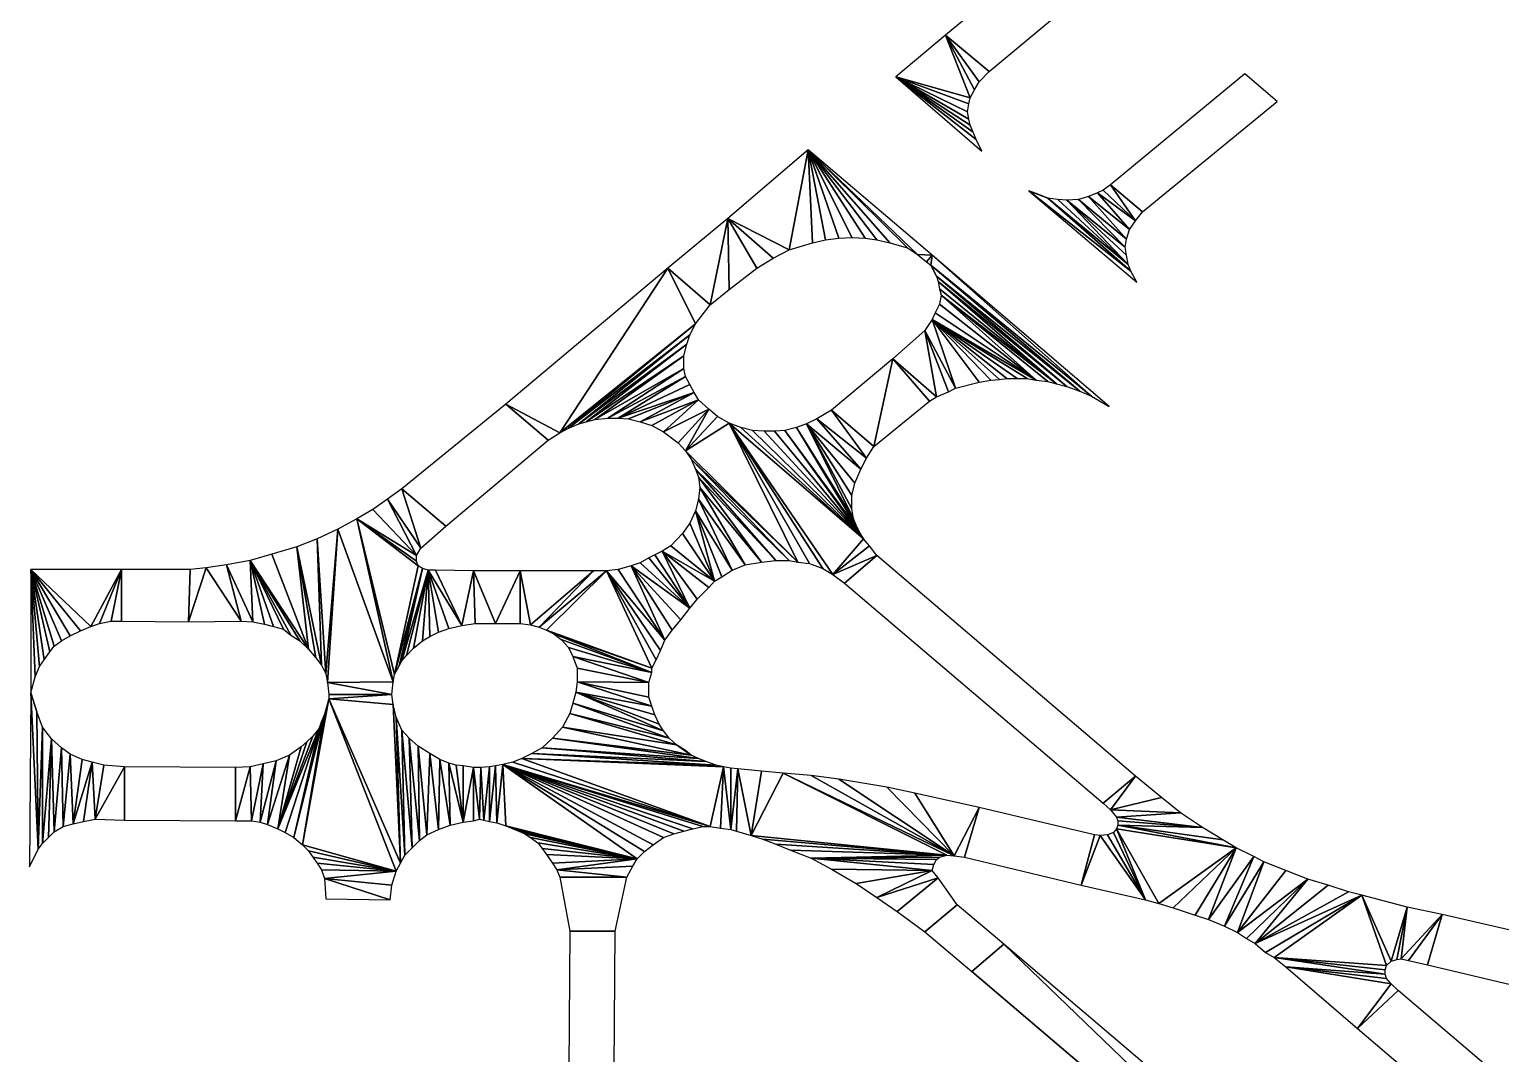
# Model space of a CAD drawing. Extents: x -35426929 to -35396731, y 11996534 to 12011444.
# Drawn here: x -35406066 to -35403262, y 12008460 to 12010411 of the extents above; entities that cross this region are included whole.
import ezdxf

# ---------------------------------------------------------------- set-up
doc = ezdxf.new("R2010")
doc.units = 0

msp = doc.modelspace()

# ---------------------------------------------------------------- linework, layer by layer
at = {"layer": 'mg_to_dxf', "color": 52}
for points in [[(-35404236.39, 12010330.35), (-35403949.63, 12010569.78), (-35404030.37, 12010639.38), (-35404319.91, 12010399.95)], [(-35404319.91, 12010399.95), (-35404319.91, 12010399.95), (-35404414.57, 12010320.61), (-35404272.58, 12010280.24)], [(-35404319.91, 12010399.95), (-35404319.91, 12010399.95), (-35404272.58, 12010280.24), (-35404264.23, 12010295.55)], [(-35404255.88, 12010310.86), (-35404255.88, 12010310.86), (-35404236.39, 12010330.35), (-35404319.91, 12010399.95)], [(-35404255.88, 12010310.86), (-35404255.88, 12010310.86), (-35404319.91, 12010399.95), (-35404264.23, 12010295.55)], [(-35404414.57, 12010320.61), (-35404414.57, 12010320.61), (-35404250.31, 12010178.62), (-35404261.45, 12010200.89)], [(-35404414.57, 12010320.61), (-35404414.57, 12010320.61), (-35404261.45, 12010200.89), (-35404267.01, 12010214.81)], [(-35404414.57, 12010320.61), (-35404414.57, 12010320.61), (-35404267.01, 12010214.81), (-35404272.58, 12010228.73)], [(-35404278.15, 12010253.79), (-35404278.15, 12010253.79), (-35404414.57, 12010320.61), (-35404275.37, 12010239.87)], [(-35404275.37, 12010239.87), (-35404275.37, 12010239.87), (-35404414.57, 12010320.61), (-35404272.58, 12010228.73)], [(-35404275.37, 12010269.1), (-35404275.37, 12010269.1), (-35404414.57, 12010320.61), (-35404278.15, 12010253.79)], [(-35404272.58, 12010280.24), (-35404272.58, 12010280.24), (-35404414.57, 12010320.61), (-35404275.37, 12010269.1)], [(-35403944.06, 12010063.08), (-35403687.93, 12010273.28), (-35403749.18, 12010326.17), (-35404005.31, 12010114.59)], [(-35404581.61, 12010181.4), (-35404581.61, 12010181.4), (-35404734.74, 12010050.55), (-35404617.81, 12009990.69)], [(-35404581.61, 12010181.4), (-35404581.61, 12010181.4), (-35404617.81, 12009990.69), (-35404573.26, 12010004.61)], [(-35404581.61, 12010181.4), (-35404581.61, 12010181.4), (-35404573.26, 12010004.61), (-35404548.2, 12010010.18)], [(-35404581.61, 12010181.4), (-35404581.61, 12010181.4), (-35404548.2, 12010010.18), (-35404523.15, 12010012.97)], [(-35404581.61, 12010181.4), (-35404581.61, 12010181.4), (-35404523.15, 12010012.97), (-35404498.09, 12010014.36)], [(-35404581.61, 12010181.4), (-35404581.61, 12010181.4), (-35404498.09, 12010014.36), (-35404473.03, 12010012.97)], [(-35404581.61, 12010181.4), (-35404581.61, 12010181.4), (-35404473.03, 12010012.97), (-35404450.76, 12010010.18)], [(-35404581.61, 12010181.4), (-35404581.61, 12010181.4), (-35404450.76, 12010010.18), (-35404425.71, 12010004.61)], [(-35404581.61, 12010181.4), (-35404581.61, 12010181.4), (-35404425.71, 12010004.61), (-35404392.3, 12009994.87)], [(-35404372.81, 12009982.34), (-35404372.81, 12009982.34), (-35404344.97, 12009980.95), (-35404581.61, 12010181.4)], [(-35404372.81, 12009982.34), (-35404372.81, 12009982.34), (-35404581.61, 12010181.4), (-35404392.3, 12009994.87)], [(-35403966.33, 12009950.33), (-35403966.33, 12009950.33), (-35404161.22, 12010103.45), (-35403955.2, 12009929.44)], [(-35404125.03, 12010089.53), (-35404125.03, 12010089.53), (-35404161.22, 12010103.45), (-35403966.33, 12009950.33)], [(-35404125.03, 12010089.53), (-35404125.03, 12010089.53), (-35404141.73, 12010096.49), (-35404161.22, 12010103.45)], [(-35404030.37, 12010099.27), (-35404030.37, 12010099.27), (-35404047.07, 12010092.31), (-35403969.12, 12010029.67)], [(-35404030.37, 12010099.27), (-35404030.37, 12010099.27), (-35403957.98, 12010046.38), (-35404019.23, 12010104.84)], [(-35404030.37, 12010099.27), (-35404030.37, 12010099.27), (-35403969.12, 12010029.67), (-35403957.98, 12010046.38)], [(-35403957.98, 12010046.38), (-35403957.98, 12010046.38), (-35404005.31, 12010114.59), (-35404019.23, 12010104.84)], [(-35403957.98, 12010046.38), (-35403957.98, 12010046.38), (-35403944.06, 12010063.08), (-35404005.31, 12010114.59)], [(-35404105.54, 12010086.74), (-35404105.54, 12010086.74), (-35404125.03, 12010089.53), (-35403971.9, 12009962.85)], [(-35403971.9, 12009962.85), (-35403971.9, 12009962.85), (-35404125.03, 12010089.53), (-35403966.33, 12009950.33)], [(-35404088.83, 12010085.35), (-35404088.83, 12010085.35), (-35404105.54, 12010086.74), (-35403971.9, 12009962.85)], [(-35404066.56, 12010086.74), (-35404066.56, 12010086.74), (-35404088.83, 12010085.35), (-35403977.47, 12009996.26)], [(-35404088.83, 12010085.35), (-35404088.83, 12010085.35), (-35403974.69, 12009980.95), (-35403977.47, 12009996.26)], [(-35404088.83, 12010085.35), (-35404088.83, 12010085.35), (-35403971.9, 12009962.85), (-35403974.69, 12009980.95)], [(-35404047.07, 12010092.31), (-35404047.07, 12010092.31), (-35404066.56, 12010086.74), (-35403974.69, 12010011.57)], [(-35404066.56, 12010086.74), (-35404066.56, 12010086.74), (-35403977.47, 12009996.26), (-35403974.69, 12010011.57)], [(-35404047.07, 12010092.31), (-35404047.07, 12010092.31), (-35403974.69, 12010011.57), (-35403969.12, 12010029.67)], [(-35404734.74, 12010050.55), (-35404734.74, 12010050.55), (-35404848.88, 12009955.89), (-35404768.15, 12009886.29)], [(-35404734.74, 12010050.55), (-35404734.74, 12010050.55), (-35404768.15, 12009886.29), (-35404731.95, 12009915.52)], [(-35404679.06, 12009955.89), (-35404679.06, 12009955.89), (-35404648.43, 12009975.38), (-35404734.74, 12010050.55)], [(-35404679.06, 12009955.89), (-35404679.06, 12009955.89), (-35404734.74, 12010050.55), (-35404731.95, 12009915.52)], [(-35404617.81, 12009990.69), (-35404617.81, 12009990.69), (-35404734.74, 12010050.55), (-35404648.43, 12009975.38)], [(-35404372.81, 12009982.34), (-35404372.81, 12009982.34), (-35404356.1, 12009968.42), (-35404344.97, 12009980.95)], [(-35405054.91, 12009642.68), (-35405054.91, 12009642.68), (-35404848.88, 12009955.89), (-35405157.92, 12009696.97)], [(-35404795.99, 12009850.1), (-35404795.99, 12009850.1), (-35404848.88, 12009955.89), (-35405054.91, 12009642.68)], [(-35404795.99, 12009850.1), (-35404795.99, 12009850.1), (-35404768.15, 12009886.29), (-35404848.88, 12009955.89)], [(-35404347.75, 12009961.46), (-35404347.75, 12009961.46), (-35404344.97, 12009980.95), (-35404356.1, 12009968.42)], [(-35404041.5, 12009712.29), (-35404041.5, 12009712.29), (-35404344.97, 12009980.95), (-35404347.75, 12009961.46)], [(-35404347.75, 12009961.46), (-35404347.75, 12009961.46), (-35404342.18, 12009950.33), (-35404336.62, 12009940.58)], [(-35404063.78, 12009722.03), (-35404063.78, 12009722.03), (-35404347.75, 12009961.46), (-35404336.62, 12009940.58)], [(-35404063.78, 12009722.03), (-35404063.78, 12009722.03), (-35404041.5, 12009712.29), (-35404347.75, 12009961.46)], [(-35404041.5, 12009712.29), (-35404041.5, 12009712.29), (-35404008.09, 12009692.8), (-35404344.97, 12009980.95)], [(-35404088.83, 12009730.38), (-35404088.83, 12009730.38), (-35404336.62, 12009940.58), (-35404333.83, 12009930.84)], [(-35404088.83, 12009730.38), (-35404088.83, 12009730.38), (-35404063.78, 12009722.03), (-35404336.62, 12009940.58)], [(-35404108.32, 12009735.95), (-35404108.32, 12009735.95), (-35404333.83, 12009930.84), (-35404331.05, 12009916.92)], [(-35404108.32, 12009735.95), (-35404108.32, 12009735.95), (-35404088.83, 12009730.38), (-35404333.83, 12009930.84)], [(-35404108.32, 12009735.95), (-35404108.32, 12009735.95), (-35404331.05, 12009916.92), (-35404328.26, 12009904.39)], [(-35404147.3, 12009742.91), (-35404147.3, 12009742.91), (-35404328.26, 12009904.39), (-35404331.05, 12009887.68)], [(-35404125.03, 12009740.13), (-35404125.03, 12009740.13), (-35404108.32, 12009735.95), (-35404328.26, 12009904.39)], [(-35404328.26, 12009904.39), (-35404328.26, 12009904.39), (-35404147.3, 12009742.91), (-35404125.03, 12009740.13)], [(-35404147.3, 12009742.91), (-35404147.3, 12009742.91), (-35404339.4, 12009870.98), (-35404344.97, 12009858.45)], [(-35404339.4, 12009870.98), (-35404339.4, 12009870.98), (-35404147.3, 12009742.91), (-35404331.05, 12009887.68)], [(-35405038.2, 12009651.04), (-35405038.2, 12009651.04), (-35404795.99, 12009850.1), (-35405054.91, 12009642.68)], [(-35404807.12, 12009829.22), (-35404807.12, 12009829.22), (-35404795.99, 12009850.1), (-35405038.2, 12009651.04)], [(-35404344.97, 12009858.45), (-35404344.97, 12009858.45), (-35404358.89, 12009837.57), (-35404300.42, 12009727.6)], [(-35404164, 12009745.7), (-35404164, 12009745.7), (-35404147.3, 12009742.91), (-35404344.97, 12009858.45)], [(-35404344.97, 12009858.45), (-35404344.97, 12009858.45), (-35404300.42, 12009727.6), (-35404255.88, 12009738.74)], [(-35404344.97, 12009858.45), (-35404344.97, 12009858.45), (-35404216.9, 12009744.3), (-35404202.98, 12009745.7)], [(-35404344.97, 12009858.45), (-35404344.97, 12009858.45), (-35404255.88, 12009738.74), (-35404233.6, 12009742.91)], [(-35404344.97, 12009858.45), (-35404344.97, 12009858.45), (-35404233.6, 12009742.91), (-35404216.9, 12009744.3)], [(-35404183.49, 12009745.7), (-35404183.49, 12009745.7), (-35404164, 12009745.7), (-35404344.97, 12009858.45)], [(-35404183.49, 12009745.7), (-35404183.49, 12009745.7), (-35404344.97, 12009858.45), (-35404202.98, 12009745.7)], [(-35405018.71, 12009659.39), (-35405018.71, 12009659.39), (-35404807.12, 12009829.22), (-35405038.2, 12009651.04)], [(-35404812.69, 12009811.12), (-35404812.69, 12009811.12), (-35404807.12, 12009829.22), (-35405018.71, 12009659.39)], [(-35404358.89, 12009837.57), (-35404358.89, 12009837.57), (-35404420.14, 12009783.28), (-35404336.62, 12009710.89)], [(-35404300.42, 12009727.6), (-35404300.42, 12009727.6), (-35404358.89, 12009837.57), (-35404314.34, 12009720.64)], [(-35404358.89, 12009837.57), (-35404358.89, 12009837.57), (-35404336.62, 12009710.89), (-35404314.34, 12009720.64)], [(-35405004.79, 12009663.57), (-35405004.79, 12009663.57), (-35404812.69, 12009811.12), (-35405018.71, 12009659.39)], [(-35404818.26, 12009788.85), (-35404818.26, 12009788.85), (-35404812.69, 12009811.12), (-35405004.79, 12009663.57)], [(-35404988.09, 12009667.74), (-35404988.09, 12009667.74), (-35404818.26, 12009788.85), (-35405004.79, 12009663.57)], [(-35404818.26, 12009765.18), (-35404818.26, 12009765.18), (-35404818.26, 12009788.85), (-35404988.09, 12009667.74)], [(-35404963.03, 12009670.53), (-35404963.03, 12009670.53), (-35404818.26, 12009765.18), (-35404988.09, 12009667.74)], [(-35404815.48, 12009749.87), (-35404815.48, 12009749.87), (-35404818.26, 12009765.18), (-35404963.03, 12009670.53)], [(-35404420.14, 12009783.28), (-35404420.14, 12009783.28), (-35404537.07, 12009685.84), (-35404456.33, 12009616.24)], [(-35404420.14, 12009783.28), (-35404420.14, 12009783.28), (-35404456.33, 12009616.24), (-35404350.54, 12009702.54)], [(-35404420.14, 12009783.28), (-35404420.14, 12009783.28), (-35404336.62, 12009710.89)], [(-35404350.54, 12009702.54), (-35404350.54, 12009702.54), (-35404336.62, 12009710.89), (-35404420.14, 12009783.28)], [(-35404943.54, 12009670.53), (-35404943.54, 12009670.53), (-35404815.48, 12009749.87), (-35404963.03, 12009670.53)], [(-35404943.54, 12009670.53), (-35404943.54, 12009670.53), (-35404807.12, 12009734.56), (-35404815.48, 12009749.87)], [(-35404798.77, 12009719.25), (-35404798.77, 12009719.25), (-35404807.12, 12009734.56), (-35404943.54, 12009670.53)], [(-35404924.05, 12009669.13), (-35404924.05, 12009669.13), (-35404798.77, 12009719.25), (-35404943.54, 12009670.53)], [(-35404901.78, 12009663.57), (-35404901.78, 12009663.57), (-35404798.77, 12009719.25), (-35404924.05, 12009669.13)], [(-35404790.42, 12009705.33), (-35404790.42, 12009705.33), (-35404798.77, 12009719.25), (-35404901.78, 12009663.57)], [(-35404879.51, 12009656.61), (-35404879.51, 12009656.61), (-35404790.42, 12009705.33), (-35404901.78, 12009663.57)], [(-35404879.51, 12009656.61), (-35404879.51, 12009656.61), (-35404857.24, 12009644.08), (-35404790.42, 12009705.33)], [(-35404770.93, 12009687.23), (-35404770.93, 12009687.23), (-35404790.42, 12009705.33), (-35404857.24, 12009644.08)], [(-35405272.06, 12009464.5), (-35405077.18, 12009628.76), (-35405157.92, 12009696.97), (-35405355.59, 12009535.5)], [(-35405054.91, 12009642.68), (-35405054.91, 12009642.68), (-35405157.92, 12009696.97), (-35405077.18, 12009628.76)], [(-35404770.93, 12009687.23), (-35404770.93, 12009687.23), (-35404857.24, 12009644.08), (-35404829.4, 12009623.2)], [(-35404815.48, 12009607.88), (-35404815.48, 12009607.88), (-35404770.93, 12009687.23), (-35404829.4, 12009623.2)], [(-35404815.48, 12009607.88), (-35404815.48, 12009607.88), (-35404754.23, 12009673.31), (-35404770.93, 12009687.23)], [(-35404815.48, 12009607.88), (-35404815.48, 12009607.88), (-35404731.95, 12009660.78), (-35404754.23, 12009673.31)], [(-35404470.25, 12009593.96), (-35404470.25, 12009593.96), (-35404537.07, 12009685.84), (-35404564.91, 12009669.13)], [(-35404470.25, 12009593.96), (-35404470.25, 12009593.96), (-35404456.33, 12009616.24), (-35404537.07, 12009685.84)], [(-35404601.1, 12009396.29), (-35404601.1, 12009396.29), (-35404731.95, 12009660.78), (-35404815.48, 12009607.88)], [(-35404709.68, 12009652.43), (-35404709.68, 12009652.43), (-35404731.95, 12009660.78), (-35404475.82, 12009440.84)], [(-35404731.95, 12009660.78), (-35404731.95, 12009660.78), (-35404534.28, 12009372.63), (-35404475.82, 12009440.84)], [(-35404553.77, 12009383.77), (-35404553.77, 12009383.77), (-35404534.28, 12009372.63), (-35404731.95, 12009660.78)], [(-35404578.83, 12009393.51), (-35404578.83, 12009393.51), (-35404553.77, 12009383.77), (-35404731.95, 12009660.78)], [(-35404731.95, 12009660.78), (-35404731.95, 12009660.78), (-35404601.1, 12009396.29), (-35404578.83, 12009393.51)], [(-35404475.82, 12009440.84), (-35404475.82, 12009440.84), (-35404687.41, 12009646.86), (-35404709.68, 12009652.43)], [(-35404475.82, 12009440.84), (-35404475.82, 12009440.84), (-35404665.14, 12009645.47), (-35404687.41, 12009646.86)], [(-35404475.82, 12009440.84), (-35404475.82, 12009440.84), (-35404645.65, 12009645.47), (-35404665.14, 12009645.47)], [(-35404475.82, 12009440.84), (-35404475.82, 12009440.84), (-35404626.16, 12009646.86), (-35404645.65, 12009645.47)], [(-35404486.96, 12009458.94), (-35404486.96, 12009458.94), (-35404603.89, 12009652.43), (-35404626.16, 12009646.86)], [(-35404475.82, 12009440.84), (-35404475.82, 12009440.84), (-35404486.96, 12009458.94), (-35404626.16, 12009646.86)], [(-35404495.31, 12009478.42), (-35404495.31, 12009478.42), (-35404584.4, 12009659.39), (-35404603.89, 12009652.43)], [(-35404486.96, 12009458.94), (-35404486.96, 12009458.94), (-35404495.31, 12009478.42), (-35404603.89, 12009652.43)], [(-35404481.39, 12009573.08), (-35404481.39, 12009573.08), (-35404564.91, 12009669.13), (-35404584.4, 12009659.39)], [(-35404492.52, 12009546.63), (-35404492.52, 12009546.63), (-35404481.39, 12009573.08), (-35404584.4, 12009659.39)], [(-35404498.09, 12009522.97), (-35404498.09, 12009522.97), (-35404492.52, 12009546.63), (-35404584.4, 12009659.39)], [(-35404498.09, 12009497.91), (-35404498.09, 12009497.91), (-35404498.09, 12009522.97), (-35404584.4, 12009659.39)], [(-35404495.31, 12009478.42), (-35404495.31, 12009478.42), (-35404498.09, 12009497.91), (-35404584.4, 12009659.39)], [(-35404481.39, 12009573.08), (-35404481.39, 12009573.08), (-35404470.25, 12009593.96), (-35404564.91, 12009669.13)], [(-35404804.34, 12009592.57), (-35404804.34, 12009592.57), (-35404601.1, 12009396.29), (-35404815.48, 12009607.88)], [(-35404617.81, 12009399.08), (-35404617.81, 12009399.08), (-35404601.1, 12009396.29), (-35404804.34, 12009592.57)], [(-35404795.99, 12009573.08), (-35404795.99, 12009573.08), (-35404617.81, 12009399.08), (-35404804.34, 12009592.57)], [(-35404642.86, 12009399.08), (-35404642.86, 12009399.08), (-35404617.81, 12009399.08), (-35404795.99, 12009573.08)], [(-35404790.42, 12009557.77), (-35404790.42, 12009557.77), (-35404642.86, 12009399.08), (-35404795.99, 12009573.08)], [(-35405319.39, 12009422.74), (-35405319.39, 12009422.74), (-35405355.59, 12009535.5), (-35405383.43, 12009516.01)], [(-35405319.39, 12009422.74), (-35405319.39, 12009422.74), (-35405272.06, 12009464.5), (-35405355.59, 12009535.5)], [(-35404670.7, 12009396.29), (-35404670.7, 12009396.29), (-35404642.86, 12009399.08), (-35404790.42, 12009557.77)], [(-35404787.63, 12009538.28), (-35404787.63, 12009538.28), (-35404670.7, 12009396.29), (-35404790.42, 12009557.77)], [(-35404790.42, 12009516.01), (-35404790.42, 12009516.01), (-35404701.33, 12009390.73), (-35404787.63, 12009538.28)], [(-35404701.33, 12009390.73), (-35404701.33, 12009390.73), (-35404670.7, 12009396.29), (-35404787.63, 12009538.28)], [(-35405327.75, 12009408.82), (-35405327.75, 12009408.82), (-35405383.43, 12009516.01), (-35405411.27, 12009496.52)], [(-35405327.75, 12009408.82), (-35405327.75, 12009408.82), (-35405319.39, 12009422.74), (-35405383.43, 12009516.01)], [(-35404795.99, 12009493.74), (-35404795.99, 12009493.74), (-35404726.39, 12009380.98), (-35404790.42, 12009516.01)], [(-35404726.39, 12009380.98), (-35404726.39, 12009380.98), (-35404701.33, 12009390.73), (-35404790.42, 12009516.01)], [(-35405478.08, 12009458.94), (-35405478.08, 12009458.94), (-35405372.29, 12009168), (-35405441.89, 12009478.42)], [(-35405441.89, 12009478.42), (-35405441.89, 12009478.42), (-35405327.75, 12009408.82), (-35405411.27, 12009496.52)], [(-35405441.89, 12009478.42), (-35405441.89, 12009478.42), (-35405324.96, 12009389.33), (-35405327.75, 12009397.69)], [(-35405441.89, 12009478.42), (-35405441.89, 12009478.42), (-35405327.75, 12009397.69), (-35405327.75, 12009408.82)], [(-35405441.89, 12009478.42), (-35405441.89, 12009478.42), (-35405369.51, 12009181.92), (-35405324.96, 12009389.33)], [(-35405372.29, 12009168), (-35405372.29, 12009168), (-35405369.51, 12009181.92), (-35405441.89, 12009478.42)], [(-35404759.79, 12009360.1), (-35404759.79, 12009360.1), (-35404795.99, 12009493.74), (-35404807.12, 12009470.07)], [(-35404759.79, 12009360.1), (-35404759.79, 12009360.1), (-35404745.87, 12009368.45), (-35404795.99, 12009493.74)], [(-35404795.99, 12009493.74), (-35404795.99, 12009493.74), (-35404745.87, 12009368.45), (-35404726.39, 12009380.98)], [(-35405500.36, 12009183.31), (-35405500.36, 12009183.31), (-35405478.08, 12009458.94), (-35405517.06, 12009440.84)], [(-35405500.36, 12009183.31), (-35405500.36, 12009183.31), (-35405497.57, 12009166.61), (-35405478.08, 12009458.94)], [(-35405478.08, 12009458.94), (-35405478.08, 12009458.94), (-35405497.57, 12009166.61), (-35405372.29, 12009168)], [(-35404821.04, 12009450.58), (-35404821.04, 12009450.58), (-35404843.32, 12009426.92), (-35404759.79, 12009360.1)], [(-35404821.04, 12009450.58), (-35404821.04, 12009450.58), (-35404759.79, 12009360.1), (-35404807.12, 12009470.07)], [(-35405533.77, 12009230.64), (-35405533.77, 12009230.64), (-35405556.04, 12009425.53), (-35405603.37, 12009411.61)], [(-35405508.71, 12009200.02), (-35405508.71, 12009200.02), (-35405517.06, 12009440.84), (-35405556.04, 12009425.53)], [(-35405519.85, 12009213.94), (-35405519.85, 12009213.94), (-35405508.71, 12009200.02), (-35405556.04, 12009425.53)], [(-35405533.77, 12009230.64), (-35405533.77, 12009230.64), (-35405519.85, 12009213.94), (-35405556.04, 12009425.53)], [(-35405508.71, 12009200.02), (-35405508.71, 12009200.02), (-35405500.36, 12009183.31), (-35405517.06, 12009440.84)], [(-35404860.02, 12009417.18), (-35404860.02, 12009417.18), (-35404759.79, 12009360.1), (-35404843.32, 12009426.92)], [(-35404475.82, 12009440.84), (-35404475.82, 12009440.84), (-35404534.28, 12009372.63), (-35404464.68, 12009426.92)], [(-35404534.28, 12009372.63), (-35404534.28, 12009372.63), (-35404450.76, 12009408.82), (-35404464.68, 12009426.92)], [(-35405645.13, 12009399.08), (-35405645.13, 12009399.08), (-35405689.67, 12009390.73), (-35405639.56, 12009282.15)], [(-35405533.77, 12009230.64), (-35405533.77, 12009230.64), (-35405603.37, 12009411.61), (-35405645.13, 12009399.08)], [(-35405645.13, 12009399.08), (-35405645.13, 12009399.08), (-35405639.56, 12009282.15), (-35405617.29, 12009277.97)], [(-35405645.13, 12009399.08), (-35405645.13, 12009399.08), (-35405617.29, 12009277.97), (-35405600.58, 12009273.8)], [(-35405645.13, 12009399.08), (-35405645.13, 12009399.08), (-35405567.18, 12009257.09), (-35405550.47, 12009245.95)], [(-35405645.13, 12009399.08), (-35405645.13, 12009399.08), (-35405600.58, 12009273.8), (-35405581.1, 12009268.23)], [(-35405645.13, 12009399.08), (-35405645.13, 12009399.08), (-35405581.1, 12009268.23), (-35405567.18, 12009257.09)], [(-35405533.77, 12009230.64), (-35405533.77, 12009230.64), (-35405645.13, 12009399.08), (-35405550.47, 12009245.95)], [(-35404918.49, 12009389.33), (-35404918.49, 12009389.33), (-35404807.12, 12009308.6), (-35404901.78, 12009394.9)], [(-35404807.12, 12009308.6), (-35404807.12, 12009308.6), (-35404885.08, 12009404.65), (-35404901.78, 12009394.9)], [(-35404885.08, 12009404.65), (-35404885.08, 12009404.65), (-35404807.12, 12009308.6), (-35404873.94, 12009410.21)], [(-35404807.12, 12009308.6), (-35404807.12, 12009308.6), (-35404860.02, 12009417.18), (-35404873.94, 12009410.21)], [(-35404793.2, 12009325.3), (-35404793.2, 12009325.3), (-35404770.93, 12009347.57), (-35404860.02, 12009417.18)], [(-35404860.02, 12009417.18), (-35404860.02, 12009417.18), (-35404770.93, 12009347.57), (-35404759.79, 12009360.1)], [(-35404807.12, 12009308.6), (-35404807.12, 12009308.6), (-35404793.2, 12009325.3), (-35404860.02, 12009417.18)], [(-35404534.28, 12009372.63), (-35404534.28, 12009372.63), (-35404512.01, 12009355.93), (-35404450.76, 12009408.82)], [(-35403957.98, 12008988.43), (-35404450.76, 12009408.82), (-35404512.01, 12009355.93), (-35404019.23, 12008936.92)], [(-35406062.74, 12009382.37), (-35406062.74, 12009382.37), (-35406062.74, 12009147.12), (-35406054.39, 12009177.74)], [(-35406062.74, 12009382.37), (-35406062.74, 12009382.37), (-35406054.39, 12009177.74), (-35406046.04, 12009197.23)], [(-35406062.74, 12009382.37), (-35406062.74, 12009382.37), (-35406046.04, 12009197.23), (-35406037.68, 12009209.76)], [(-35406062.74, 12009382.37), (-35406062.74, 12009382.37), (-35406037.68, 12009209.76), (-35406026.55, 12009225.07)], [(-35406062.74, 12009382.37), (-35406062.74, 12009382.37), (-35406026.55, 12009225.07), (-35406018.2, 12009236.21)], [(-35405987.57, 12009255.7), (-35405987.57, 12009255.7), (-35406062.74, 12009382.37), (-35406004.27, 12009245.95)], [(-35406004.27, 12009245.95), (-35406004.27, 12009245.95), (-35406062.74, 12009382.37), (-35406018.2, 12009236.21)], [(-35405968.08, 12009265.44), (-35405968.08, 12009265.44), (-35406062.74, 12009382.37), (-35405987.57, 12009255.7)], [(-35405948.59, 12009273.8), (-35405948.59, 12009273.8), (-35406062.74, 12009382.37), (-35405968.08, 12009265.44)], [(-35405890.13, 12009382.37), (-35405890.13, 12009382.37), (-35406062.74, 12009382.37), (-35405948.59, 12009273.8)], [(-35405890.13, 12009382.37), (-35405890.13, 12009382.37), (-35405948.59, 12009273.8), (-35405931.89, 12009279.36)], [(-35405909.62, 12009283.54), (-35405909.62, 12009283.54), (-35405890.13, 12009382.37), (-35405931.89, 12009279.36)], [(-35405909.62, 12009283.54), (-35405909.62, 12009283.54), (-35405890.13, 12009283.54), (-35405890.13, 12009382.37)], [(-35405890.13, 12009283.54), (-35405762.06, 12009282.15), (-35405759.28, 12009382.37), (-35405890.13, 12009382.37)], [(-35405728.65, 12009385.16), (-35405728.65, 12009385.16), (-35405762.06, 12009282.15), (-35405661.83, 12009283.54)], [(-35405728.65, 12009385.16), (-35405728.65, 12009385.16), (-35405759.28, 12009382.37), (-35405762.06, 12009282.15)], [(-35405689.67, 12009390.73), (-35405689.67, 12009390.73), (-35405728.65, 12009385.16), (-35405661.83, 12009283.54)], [(-35405689.67, 12009390.73), (-35405689.67, 12009390.73), (-35405661.83, 12009283.54), (-35405639.56, 12009282.15)], [(-35405369.51, 12009181.92), (-35405369.51, 12009181.92), (-35405316.61, 12009383.77), (-35405324.96, 12009389.33)], [(-35405369.51, 12009181.92), (-35405369.51, 12009181.92), (-35405361.15, 12009198.63), (-35405316.61, 12009383.77)], [(-35405361.15, 12009198.63), (-35405361.15, 12009198.63), (-35405355.59, 12009208.37), (-35405316.61, 12009383.77)], [(-35405355.59, 12009208.37), (-35405355.59, 12009208.37), (-35405305.47, 12009380.98), (-35405316.61, 12009383.77)], [(-35405355.59, 12009208.37), (-35405355.59, 12009208.37), (-35405347.23, 12009218.11), (-35405305.47, 12009380.98)], [(-35405347.23, 12009218.11), (-35405347.23, 12009218.11), (-35405333.31, 12009232.03), (-35405305.47, 12009380.98)], [(-35405333.31, 12009232.03), (-35405333.31, 12009232.03), (-35405316.61, 12009245.95), (-35405305.47, 12009380.98)], [(-35405316.61, 12009245.95), (-35405316.61, 12009245.95), (-35405302.69, 12009254.31), (-35405305.47, 12009380.98)], [(-35405305.47, 12009380.98), (-35405305.47, 12009380.98), (-35405241.44, 12009275.19), (-35405291.55, 12009380.98)], [(-35405266.5, 12009269.62), (-35405266.5, 12009269.62), (-35405241.44, 12009275.19), (-35405305.47, 12009380.98)], [(-35405285.98, 12009262.66), (-35405285.98, 12009262.66), (-35405266.5, 12009269.62), (-35405305.47, 12009380.98)], [(-35405302.69, 12009254.31), (-35405302.69, 12009254.31), (-35405285.98, 12009262.66), (-35405305.47, 12009380.98)], [(-35405241.44, 12009275.19), (-35405241.44, 12009275.19), (-35405219.17, 12009379.59), (-35405291.55, 12009380.98)], [(-35405241.44, 12009275.19), (-35405241.44, 12009275.19), (-35405216.38, 12009279.36), (-35405219.17, 12009379.59)], [(-35405177.41, 12009279.36), (-35405177.41, 12009279.36), (-35405130.08, 12009379.59), (-35405219.17, 12009379.59)], [(-35405177.41, 12009279.36), (-35405177.41, 12009279.36), (-35405219.17, 12009379.59), (-35405216.38, 12009279.36)], [(-35405177.41, 12009279.36), (-35405177.41, 12009279.36), (-35405130.08, 12009279.36), (-35405130.08, 12009379.59)], [(-35404990.87, 12009379.59), (-35404990.87, 12009379.59), (-35405130.08, 12009379.59), (-35405110.59, 12009276.58)], [(-35405110.59, 12009276.58), (-35405110.59, 12009276.58), (-35405130.08, 12009379.59), (-35405130.08, 12009279.36)], [(-35405093.88, 12009272.4), (-35405093.88, 12009272.4), (-35404990.87, 12009379.59), (-35405110.59, 12009276.58)], [(-35404965.82, 12009379.59), (-35404965.82, 12009379.59), (-35404990.87, 12009379.59), (-35405093.88, 12009272.4)], [(-35405079.96, 12009266.84), (-35405079.96, 12009266.84), (-35404965.82, 12009379.59), (-35405093.88, 12009272.4)], [(-35404879.51, 12009194.45), (-35404879.51, 12009194.45), (-35404965.82, 12009379.59), (-35405079.96, 12009266.84)], [(-35404965.82, 12009379.59), (-35404965.82, 12009379.59), (-35404854.45, 12009247.35), (-35404943.54, 12009382.37)], [(-35404965.82, 12009379.59), (-35404965.82, 12009379.59), (-35404862.8, 12009227.86), (-35404854.45, 12009247.35)], [(-35404879.51, 12009194.45), (-35404879.51, 12009194.45), (-35404871.16, 12009209.76), (-35404965.82, 12009379.59)], [(-35404965.82, 12009379.59), (-35404965.82, 12009379.59), (-35404871.16, 12009209.76), (-35404862.8, 12009227.86)], [(-35404854.45, 12009247.35), (-35404854.45, 12009247.35), (-35404918.49, 12009389.33), (-35404943.54, 12009382.37)], [(-35404840.53, 12009266.84), (-35404840.53, 12009266.84), (-35404823.83, 12009286.32), (-35404918.49, 12009389.33)], [(-35404918.49, 12009389.33), (-35404918.49, 12009389.33), (-35404823.83, 12009286.32), (-35404807.12, 12009308.6)], [(-35404854.45, 12009247.35), (-35404854.45, 12009247.35), (-35404840.53, 12009266.84), (-35404918.49, 12009389.33)], [(-35405066.04, 12009259.87), (-35405066.04, 12009259.87), (-35404879.51, 12009194.45), (-35405079.96, 12009266.84)], [(-35404879.51, 12009186.1), (-35404879.51, 12009186.1), (-35404879.51, 12009194.45), (-35405066.04, 12009259.87)], [(-35405052.12, 12009248.74), (-35405052.12, 12009248.74), (-35404879.51, 12009186.1), (-35405066.04, 12009259.87)], [(-35405038.2, 12009233.43), (-35405038.2, 12009233.43), (-35404879.51, 12009186.1), (-35405052.12, 12009248.74)], [(-35405029.85, 12009216.72), (-35405029.85, 12009216.72), (-35404879.51, 12009186.1), (-35405038.2, 12009233.43)], [(-35404885.08, 12009166.61), (-35404885.08, 12009166.61), (-35404879.51, 12009186.1), (-35405029.85, 12009216.72)], [(-35405021.5, 12009194.45), (-35405021.5, 12009194.45), (-35404885.08, 12009166.61), (-35405029.85, 12009216.72)], [(-35405021.5, 12009194.45), (-35405021.5, 12009194.45), (-35405021.5, 12009168), (-35404885.08, 12009166.61)], [(-35406048.82, 12008849.22), (-35406048.82, 12008849.22), (-35406062.74, 12009147.12), (-35406065.52, 12008815.82)], [(-35406051.6, 12009110.93), (-35406051.6, 12009110.93), (-35406062.74, 12009147.12), (-35406048.82, 12008849.22)], [(-35406051.6, 12009110.93), (-35406051.6, 12009110.93), (-35406057.17, 12009130.42), (-35406062.74, 12009147.12)], [(-35405497.57, 12009166.61), (-35405497.57, 12009166.61), (-35405375.07, 12009144.34), (-35405372.29, 12009168)], [(-35405497.57, 12009166.61), (-35405497.57, 12009166.61), (-35405494.79, 12009144.34), (-35405375.07, 12009144.34)], [(-35405372.29, 12009124.85), (-35405372.29, 12009124.85), (-35405375.07, 12009144.34), (-35405494.79, 12009135.98)], [(-35405494.79, 12009135.98), (-35405494.79, 12009135.98), (-35405375.07, 12009144.34), (-35405494.79, 12009144.34)], [(-35405024.28, 12009148.51), (-35405024.28, 12009148.51), (-35405029.85, 12009127.63), (-35404857.24, 12009074.73)], [(-35405021.5, 12009168), (-35405021.5, 12009168), (-35405024.28, 12009148.51), (-35404879.51, 12009122.06)], [(-35404873.94, 12009105.36), (-35404873.94, 12009105.36), (-35405024.28, 12009148.51), (-35404865.59, 12009087.26)], [(-35404865.59, 12009087.26), (-35404865.59, 12009087.26), (-35405024.28, 12009148.51), (-35404857.24, 12009074.73)], [(-35404879.51, 12009122.06), (-35404879.51, 12009122.06), (-35405024.28, 12009148.51), (-35404873.94, 12009105.36)], [(-35404885.08, 12009138.77), (-35404885.08, 12009138.77), (-35404885.08, 12009166.61), (-35405021.5, 12009168)], [(-35404885.08, 12009138.77), (-35404885.08, 12009138.77), (-35405021.5, 12009168), (-35404879.51, 12009122.06)], [(-35405494.79, 12009135.98), (-35405494.79, 12009135.98), (-35405544.9, 12008857.58), (-35405366.72, 12008807.46)], [(-35405494.79, 12009135.98), (-35405494.79, 12009135.98), (-35405503.14, 12009106.75), (-35405544.9, 12008857.58)], [(-35405358.37, 12008822.78), (-35405358.37, 12008822.78), (-35405494.79, 12009135.98), (-35405366.72, 12008807.46)], [(-35405358.37, 12008822.78), (-35405358.37, 12008822.78), (-35405372.29, 12009124.85), (-35405494.79, 12009135.98)], [(-35405366.72, 12009101.18), (-35405366.72, 12009101.18), (-35405372.29, 12009124.85), (-35405358.37, 12008822.78)], [(-35405029.85, 12009127.63), (-35405029.85, 12009127.63), (-35405035.42, 12009108.14), (-35404846.1, 12009060.81)], [(-35404857.24, 12009074.73), (-35404857.24, 12009074.73), (-35405029.85, 12009127.63), (-35404846.1, 12009060.81)], [(-35406040.47, 12009081.69), (-35406040.47, 12009081.69), (-35406051.6, 12009110.93), (-35406048.82, 12008849.22)], [(-35405503.14, 12009106.75), (-35405503.14, 12009106.75), (-35405561.61, 12008871.5), (-35405544.9, 12008857.58)], [(-35405503.14, 12009106.75), (-35405503.14, 12009106.75), (-35405508.71, 12009092.83), (-35405561.61, 12008871.5)], [(-35405508.71, 12009092.83), (-35405508.71, 12009092.83), (-35405514.28, 12009078.91), (-35405561.61, 12008871.5)], [(-35405366.72, 12009101.18), (-35405366.72, 12009101.18), (-35405358.37, 12008822.78), (-35405350.02, 12008838.09)], [(-35405355.59, 12009076.13), (-35405355.59, 12009076.13), (-35405366.72, 12009101.18), (-35405350.02, 12008838.09)], [(-35405035.42, 12009108.14), (-35405035.42, 12009108.14), (-35405049.34, 12009081.69), (-35404832.18, 12009048.29)], [(-35404846.1, 12009060.81), (-35404846.1, 12009060.81), (-35405035.42, 12009108.14), (-35404832.18, 12009048.29)], [(-35406040.47, 12009081.69), (-35406040.47, 12009081.69), (-35406048.82, 12008849.22), (-35406040.47, 12008860.36)], [(-35406023.76, 12009059.42), (-35406023.76, 12009059.42), (-35406040.47, 12009081.69), (-35406040.47, 12008860.36)], [(-35406023.76, 12009059.42), (-35406023.76, 12009059.42), (-35406040.47, 12008860.36), (-35406029.33, 12008871.5)], [(-35406018.2, 12008882.63), (-35406018.2, 12008882.63), (-35406023.76, 12009059.42), (-35406029.33, 12008871.5)], [(-35406004.27, 12009042.72), (-35406004.27, 12009042.72), (-35406023.76, 12009059.42), (-35406018.2, 12008882.63)], [(-35405514.28, 12009078.91), (-35405514.28, 12009078.91), (-35405592.23, 12008888.2), (-35405578.31, 12008881.24)], [(-35405514.28, 12009078.91), (-35405514.28, 12009078.91), (-35405525.41, 12009064.99), (-35405592.23, 12008888.2)], [(-35405525.41, 12009064.99), (-35405525.41, 12009064.99), (-35405536.55, 12009053.85), (-35405592.23, 12008888.2)], [(-35405514.28, 12009078.91), (-35405514.28, 12009078.91), (-35405578.31, 12008881.24), (-35405561.61, 12008871.5)], [(-35405355.59, 12009076.13), (-35405355.59, 12009076.13), (-35405350.02, 12008838.09), (-35405336.1, 12008852.01)], [(-35405341.67, 12009060.81), (-35405341.67, 12009060.81), (-35405355.59, 12009076.13), (-35405336.1, 12008852.01)], [(-35405341.67, 12009060.81), (-35405341.67, 12009060.81), (-35405336.1, 12008852.01), (-35405322.18, 12008865.93)], [(-35405324.96, 12009045.5), (-35405324.96, 12009045.5), (-35405341.67, 12009060.81), (-35405322.18, 12008865.93)], [(-35405068.83, 12009060.81), (-35405068.83, 12009060.81), (-35405088.31, 12009042.72), (-35404790.42, 12009021.84)], [(-35405049.34, 12009081.69), (-35405049.34, 12009081.69), (-35405068.83, 12009060.81), (-35404804.34, 12009028.8)], [(-35404804.34, 12009028.8), (-35404804.34, 12009028.8), (-35405068.83, 12009060.81), (-35404790.42, 12009021.84)], [(-35404832.18, 12009048.29), (-35404832.18, 12009048.29), (-35405049.34, 12009081.69), (-35404804.34, 12009028.8)], [(-35406001.49, 12008892.38), (-35406001.49, 12008892.38), (-35406004.27, 12009042.72), (-35406018.2, 12008882.63)], [(-35405987.57, 12009030.19), (-35405987.57, 12009030.19), (-35406004.27, 12009042.72), (-35406001.49, 12008892.38)], [(-35405982, 12008897.95), (-35405982, 12008897.95), (-35405987.57, 12009030.19), (-35406001.49, 12008892.38)], [(-35405965.3, 12009020.44), (-35405965.3, 12009020.44), (-35405987.57, 12009030.19), (-35405982, 12008897.95)], [(-35405569.96, 12009028.8), (-35405569.96, 12009028.8), (-35405595.02, 12009017.66), (-35405611.72, 12008896.55)], [(-35405569.96, 12009028.8), (-35405569.96, 12009028.8), (-35405611.72, 12008896.55), (-35405592.23, 12008888.2)], [(-35405536.55, 12009053.85), (-35405536.55, 12009053.85), (-35405547.69, 12009044.11), (-35405592.23, 12008888.2)], [(-35405547.69, 12009044.11), (-35405547.69, 12009044.11), (-35405569.96, 12009028.8), (-35405592.23, 12008888.2)], [(-35405324.96, 12009045.5), (-35405324.96, 12009045.5), (-35405322.18, 12008865.93), (-35405308.26, 12008877.06)], [(-35405302.69, 12009031.58), (-35405302.69, 12009031.58), (-35405324.96, 12009045.5), (-35405308.26, 12008877.06)], [(-35405302.69, 12009031.58), (-35405302.69, 12009031.58), (-35405308.26, 12008877.06), (-35405285.98, 12008886.81)], [(-35405283.2, 12009020.44), (-35405283.2, 12009020.44), (-35405302.69, 12009031.58), (-35405285.98, 12008886.81)], [(-35405107.8, 12009031.58), (-35405107.8, 12009031.58), (-35405127.29, 12009021.84), (-35404757.01, 12009009.31)], [(-35405088.31, 12009042.72), (-35405088.31, 12009042.72), (-35405107.8, 12009031.58), (-35404776.5, 12009016.27)], [(-35404776.5, 12009016.27), (-35404776.5, 12009016.27), (-35405107.8, 12009031.58), (-35404757.01, 12009009.31)], [(-35404790.42, 12009021.84), (-35404790.42, 12009021.84), (-35405088.31, 12009042.72), (-35404776.5, 12009016.27)], [(-35404804.34, 12009028.8), (-35404804.34, 12009028.8), (-35404815.48, 12009037.15), (-35404832.18, 12009048.29)], [(-35405945.81, 12009014.88), (-35405945.81, 12009014.88), (-35405965.3, 12009020.44), (-35405982, 12008897.95)], [(-35405945.81, 12009014.88), (-35405945.81, 12009014.88), (-35405982, 12008897.95), (-35405962.51, 12008902.12)], [(-35405940.24, 12008906.3), (-35405940.24, 12008906.3), (-35405945.81, 12009014.88), (-35405962.51, 12008902.12)], [(-35405940.24, 12008906.3), (-35405940.24, 12008906.3), (-35405923.54, 12009009.31), (-35405945.81, 12009014.88)], [(-35405940.24, 12008906.3), (-35405940.24, 12008906.3), (-35405884.56, 12009006.52), (-35405923.54, 12009009.31)], [(-35405940.24, 12008906.3), (-35405940.24, 12008906.3), (-35405884.56, 12008904.91), (-35405884.56, 12009006.52)], [(-35405884.56, 12008904.91), (-35405672.97, 12008903.51), (-35405672.97, 12009005.13), (-35405884.56, 12009006.52)], [(-35405645.13, 12009006.52), (-35405645.13, 12009006.52), (-35405672.97, 12008903.51), (-35405642.35, 12008903.51)], [(-35405645.13, 12009006.52), (-35405645.13, 12009006.52), (-35405672.97, 12009005.13), (-35405672.97, 12008903.51)], [(-35405620.07, 12009012.09), (-35405620.07, 12009012.09), (-35405645.13, 12009006.52), (-35405642.35, 12008903.51)], [(-35405620.07, 12009012.09), (-35405620.07, 12009012.09), (-35405642.35, 12008903.51), (-35405625.64, 12008900.73)], [(-35405595.02, 12009017.66), (-35405595.02, 12009017.66), (-35405620.07, 12009012.09), (-35405625.64, 12008900.73)], [(-35405611.72, 12008896.55), (-35405611.72, 12008896.55), (-35405595.02, 12009017.66), (-35405625.64, 12008900.73)], [(-35405283.2, 12009020.44), (-35405283.2, 12009020.44), (-35405285.98, 12008886.81), (-35405263.71, 12008895.16)], [(-35405266.5, 12009013.48), (-35405266.5, 12009013.48), (-35405283.2, 12009020.44), (-35405263.71, 12008895.16)], [(-35405266.5, 12009013.48), (-35405266.5, 12009013.48), (-35405263.71, 12008895.16), (-35405238.65, 12008900.73)], [(-35405266.5, 12009013.48), (-35405266.5, 12009013.48), (-35405238.65, 12008900.73), (-35405252.58, 12009009.31)], [(-35405252.58, 12009009.31), (-35405252.58, 12009009.31), (-35405238.65, 12008900.73), (-35405238.65, 12009007.92)], [(-35405238.65, 12008900.73), (-35405238.65, 12008900.73), (-35405219.17, 12009005.13), (-35405238.65, 12009007.92)], [(-35405238.65, 12008900.73), (-35405238.65, 12008900.73), (-35405219.17, 12008903.51), (-35405219.17, 12009005.13)], [(-35405205.25, 12009005.13), (-35405205.25, 12009005.13), (-35405219.17, 12009005.13), (-35405208.03, 12008906.3)], [(-35405208.03, 12008906.3), (-35405208.03, 12008906.3), (-35405219.17, 12009005.13), (-35405219.17, 12008903.51)], [(-35405199.68, 12008904.91), (-35405199.68, 12008904.91), (-35405205.25, 12009005.13), (-35405208.03, 12008906.3)], [(-35405199.68, 12008904.91), (-35405199.68, 12008904.91), (-35405188.54, 12009006.52), (-35405205.25, 12009005.13)], [(-35405199.68, 12008904.91), (-35405199.68, 12008904.91), (-35405188.54, 12008902.12), (-35405188.54, 12009006.52)], [(-35405188.54, 12009006.52), (-35405188.54, 12009006.52), (-35405188.54, 12008902.12), (-35405177.41, 12009007.92)], [(-35405177.41, 12009007.92), (-35405177.41, 12009007.92), (-35405188.54, 12008902.12), (-35405174.62, 12008899.34)], [(-35405163.48, 12009010.7), (-35405163.48, 12009010.7), (-35405177.41, 12009007.92), (-35405174.62, 12008899.34)], [(-35405163.48, 12009010.7), (-35405163.48, 12009010.7), (-35405174.62, 12008899.34), (-35405157.92, 12008893.77)], [(-35405144, 12009014.88), (-35405144, 12009014.88), (-35405163.48, 12009010.7), (-35404768.15, 12008892.38)], [(-35405163.48, 12009010.7), (-35405163.48, 12009010.7), (-35404907.35, 12008831.13), (-35404893.43, 12008845.05)], [(-35405163.48, 12009010.7), (-35405163.48, 12009010.7), (-35404893.43, 12008845.05), (-35404876.73, 12008857.58)], [(-35405163.48, 12009010.7), (-35405163.48, 12009010.7), (-35404876.73, 12008857.58), (-35404857.24, 12008871.5)], [(-35405163.48, 12009010.7), (-35405163.48, 12009010.7), (-35404857.24, 12008871.5), (-35404837.75, 12008878.46)], [(-35405163.48, 12009010.7), (-35405163.48, 12009010.7), (-35404837.75, 12008878.46), (-35404818.26, 12008884.03)], [(-35405163.48, 12009010.7), (-35405163.48, 12009010.7), (-35404818.26, 12008884.03), (-35404801.56, 12008888.2)], [(-35405163.48, 12009010.7), (-35405163.48, 12009010.7), (-35404801.56, 12008888.2), (-35404782.07, 12008892.38)], [(-35404768.15, 12008892.38), (-35404768.15, 12008892.38), (-35405163.48, 12009010.7), (-35404782.07, 12008892.38)], [(-35404907.35, 12008831.13), (-35404907.35, 12008831.13), (-35405163.48, 12009010.7), (-35405157.92, 12008893.77)], [(-35405127.29, 12009021.84), (-35405127.29, 12009021.84), (-35405144, 12009014.88), (-35404768.15, 12008892.38)], [(-35405127.29, 12009021.84), (-35405127.29, 12009021.84), (-35404768.15, 12008892.38), (-35404743.09, 12009006.52)], [(-35404757.01, 12009009.31), (-35404757.01, 12009009.31), (-35405127.29, 12009021.84), (-35404743.09, 12009006.52)], [(-35404743.09, 12009006.52), (-35404743.09, 12009006.52), (-35404768.15, 12008892.38), (-35404748.66, 12008889.59)], [(-35404743.09, 12009006.52), (-35404743.09, 12009006.52), (-35404748.66, 12008889.59), (-35404729.17, 12008886.81)], [(-35404743.09, 12009006.52), (-35404743.09, 12009006.52), (-35404729.17, 12008886.81), (-35404729.17, 12009003.74)], [(-35404729.17, 12008886.81), (-35404729.17, 12008886.81), (-35404715.25, 12009002.35), (-35404729.17, 12009003.74)], [(-35404729.17, 12008886.81), (-35404729.17, 12008886.81), (-35404718.03, 12008884.03), (-35404715.25, 12009002.35)], [(-35404690.19, 12008875.67), (-35404690.19, 12008875.67), (-35404715.25, 12009002.35), (-35404718.03, 12008884.03)], [(-35404690.19, 12008875.67), (-35404690.19, 12008875.67), (-35404670.7, 12008998.17), (-35404715.25, 12009002.35)], [(-35404690.19, 12008875.67), (-35404690.19, 12008875.67), (-35404628.94, 12008994), (-35404670.7, 12008998.17)], [(-35404317.13, 12008838.09), (-35404317.13, 12008838.09), (-35404628.94, 12008994), (-35404690.19, 12008875.67)], [(-35404628.94, 12008994), (-35404628.94, 12008994), (-35404303.21, 12008836.7), (-35404576.05, 12008989.82)], [(-35404303.21, 12008836.7), (-35404303.21, 12008836.7), (-35404628.94, 12008994), (-35404317.13, 12008838.09)], [(-35404576.05, 12008989.82), (-35404576.05, 12008989.82), (-35404303.21, 12008836.7), (-35404523.15, 12008982.86)], [(-35404523.15, 12008982.86), (-35404523.15, 12008982.86), (-35404303.21, 12008836.7), (-35404431.27, 12008967.55)], [(-35404005.31, 12008924.39), (-35404005.31, 12008924.39), (-35403957.98, 12008988.43), (-35404019.23, 12008936.92)], [(-35404005.31, 12008924.39), (-35404005.31, 12008924.39), (-35403907.87, 12008948.06), (-35403957.98, 12008988.43)], [(-35404431.27, 12008967.55), (-35404431.27, 12008967.55), (-35404303.21, 12008836.7), (-35404378.38, 12008956.41)], [(-35404303.21, 12008836.7), (-35404303.21, 12008836.7), (-35404255.88, 12008928.57), (-35404378.38, 12008956.41)], [(-35403871.67, 12008918.83), (-35403871.67, 12008918.83), (-35403907.87, 12008948.06), (-35404005.31, 12008924.39)], [(-35404303.21, 12008836.7), (-35404303.21, 12008836.7), (-35404283.72, 12008833.91), (-35404255.88, 12008928.57)], [(-35404283.72, 12008833.91), (-35404060.99, 12008781.01), (-35404035.94, 12008877.06), (-35404255.88, 12008928.57)], [(-35403994.17, 12008910.47), (-35403994.17, 12008910.47), (-35403871.67, 12008918.83), (-35404005.31, 12008924.39)], [(-35403829.91, 12008890.99), (-35403829.91, 12008890.99), (-35403871.67, 12008918.83), (-35403994.17, 12008910.47)], [(-35405157.92, 12008893.77), (-35405157.92, 12008893.77), (-35405146.78, 12008889.59), (-35404907.35, 12008831.13)], [(-35405146.78, 12008889.59), (-35405146.78, 12008889.59), (-35405132.86, 12008884.03), (-35404907.35, 12008831.13)], [(-35403994.17, 12008888.2), (-35403994.17, 12008888.2), (-35403999.74, 12008881.24), (-35403938.49, 12008753.17)], [(-35403991.39, 12008903.51), (-35403991.39, 12008903.51), (-35403829.91, 12008890.99), (-35403994.17, 12008910.47)], [(-35403991.39, 12008895.16), (-35403991.39, 12008895.16), (-35403994.17, 12008888.2), (-35403765.88, 12008852.01)], [(-35403913.44, 12008746.21), (-35403913.44, 12008746.21), (-35403994.17, 12008888.2), (-35403938.49, 12008753.17)], [(-35403765.88, 12008852.01), (-35403765.88, 12008852.01), (-35403994.17, 12008888.2), (-35403913.44, 12008746.21)], [(-35403991.39, 12008903.51), (-35403991.39, 12008903.51), (-35403991.39, 12008895.16), (-35403829.91, 12008890.99)], [(-35403991.39, 12008895.16), (-35403991.39, 12008895.16), (-35403790.94, 12008867.32), (-35403829.91, 12008890.99)], [(-35403991.39, 12008895.16), (-35403991.39, 12008895.16), (-35403765.88, 12008852.01), (-35403790.94, 12008867.32)], [(-35405132.86, 12008884.03), (-35405132.86, 12008884.03), (-35405121.72, 12008878.46), (-35404907.35, 12008831.13)], [(-35405121.72, 12008878.46), (-35405121.72, 12008878.46), (-35405110.59, 12008871.5), (-35404907.35, 12008831.13)], [(-35405110.59, 12008871.5), (-35405110.59, 12008871.5), (-35405096.67, 12008861.75), (-35404907.35, 12008831.13)], [(-35405096.67, 12008861.75), (-35405096.67, 12008861.75), (-35405088.31, 12008850.62), (-35404907.35, 12008831.13)], [(-35404690.19, 12008875.67), (-35404690.19, 12008875.67), (-35404667.92, 12008868.71), (-35404317.13, 12008838.09)], [(-35404667.92, 12008868.71), (-35404667.92, 12008868.71), (-35404642.86, 12008858.97), (-35404317.13, 12008838.09)], [(-35404024.8, 12008875.67), (-35404024.8, 12008875.67), (-35404035.94, 12008877.06), (-35404060.99, 12008781.01)], [(-35404024.8, 12008875.67), (-35404024.8, 12008875.67), (-35404060.99, 12008781.01), (-35403938.49, 12008753.17)], [(-35404010.88, 12008877.06), (-35404010.88, 12008877.06), (-35404024.8, 12008875.67), (-35403938.49, 12008753.17)], [(-35403999.74, 12008881.24), (-35403999.74, 12008881.24), (-35404010.88, 12008877.06), (-35403938.49, 12008753.17)], [(-35405366.72, 12008807.46), (-35405366.72, 12008807.46), (-35405544.9, 12008857.58), (-35405533.77, 12008846.44)], [(-35405366.72, 12008807.46), (-35405366.72, 12008807.46), (-35405533.77, 12008846.44), (-35405525.41, 12008833.91)], [(-35405366.72, 12008807.46), (-35405366.72, 12008807.46), (-35405525.41, 12008833.91), (-35405517.06, 12008822.78)], [(-35405088.31, 12008850.62), (-35405088.31, 12008850.62), (-35405079.96, 12008839.48), (-35404907.35, 12008831.13)], [(-35405079.96, 12008839.48), (-35405079.96, 12008839.48), (-35405068.83, 12008822.78), (-35404907.35, 12008831.13)], [(-35404642.86, 12008858.97), (-35404642.86, 12008858.97), (-35404615.02, 12008847.83), (-35404317.13, 12008838.09)], [(-35404317.13, 12008838.09), (-35404317.13, 12008838.09), (-35404615.02, 12008847.83), (-35404576.05, 12008832.52)], [(-35404317.13, 12008838.09), (-35404317.13, 12008838.09), (-35404576.05, 12008832.52), (-35404331.05, 12008833.91)], [(-35404576.05, 12008832.52), (-35404576.05, 12008832.52), (-35404336.62, 12008829.74), (-35404331.05, 12008833.91)], [(-35404576.05, 12008832.52), (-35404576.05, 12008832.52), (-35404344.97, 12008808.86), (-35404342.18, 12008819.99)], [(-35404576.05, 12008832.52), (-35404576.05, 12008832.52), (-35404342.18, 12008819.99), (-35404336.62, 12008829.74)], [(-35404576.05, 12008832.52), (-35404576.05, 12008832.52), (-35404537.07, 12008811.64), (-35404344.97, 12008808.86)], [(-35403765.88, 12008852.01), (-35403765.88, 12008852.01), (-35403913.44, 12008746.21), (-35403885.6, 12008737.86)], [(-35403765.88, 12008852.01), (-35403765.88, 12008852.01), (-35403885.6, 12008737.86), (-35403843.83, 12008723.94)], [(-35403765.88, 12008852.01), (-35403765.88, 12008852.01), (-35403843.83, 12008723.94), (-35403818.78, 12008715.59)], [(-35403765.88, 12008852.01), (-35403765.88, 12008852.01), (-35403818.78, 12008715.59), (-35403732.47, 12008835.3)], [(-35403818.78, 12008715.59), (-35403818.78, 12008715.59), (-35403788.15, 12008703.06), (-35403732.47, 12008835.3)], [(-35403732.47, 12008835.3), (-35403732.47, 12008835.3), (-35403788.15, 12008703.06), (-35403712.98, 12008825.56)], [(-35405366.72, 12008807.46), (-35405366.72, 12008807.46), (-35405517.06, 12008822.78), (-35405508.71, 12008810.25)], [(-35405366.72, 12008807.46), (-35405366.72, 12008807.46), (-35405508.71, 12008810.25), (-35405503.14, 12008793.54)], [(-35405366.72, 12008807.46), (-35405366.72, 12008807.46), (-35405503.14, 12008793.54), (-35405375.07, 12008781.01)], [(-35404907.35, 12008831.13), (-35404907.35, 12008831.13), (-35405068.83, 12008822.78), (-35405060.47, 12008810.25)], [(-35404907.35, 12008831.13), (-35404907.35, 12008831.13), (-35405060.47, 12008810.25), (-35404915.7, 12008817.21)], [(-35405060.47, 12008810.25), (-35405060.47, 12008810.25), (-35404926.84, 12008796.33), (-35404915.7, 12008817.21)], [(-35405060.47, 12008810.25), (-35405060.47, 12008810.25), (-35405054.91, 12008796.33), (-35404926.84, 12008796.33)], [(-35404537.07, 12008811.64), (-35404537.07, 12008811.64), (-35404489.74, 12008783.8), (-35404344.97, 12008808.86)], [(-35404489.74, 12008783.8), (-35404489.74, 12008783.8), (-35404450.76, 12008757.35), (-35404344.97, 12008808.86)], [(-35404450.76, 12008757.35), (-35404450.76, 12008757.35), (-35404333.83, 12008794.93), (-35404344.97, 12008808.86)], [(-35403763.1, 12008690.53), (-35403763.1, 12008690.53), (-35403712.98, 12008825.56), (-35403788.15, 12008703.06)], [(-35403763.1, 12008690.53), (-35403763.1, 12008690.53), (-35403671.22, 12008808.86), (-35403712.98, 12008825.56)], [(-35403629.46, 12008792.15), (-35403629.46, 12008792.15), (-35403671.22, 12008808.86), (-35403763.1, 12008690.53)], [(-35405503.14, 12008793.54), (-35405503.14, 12008793.54), (-35405377.86, 12008753.17), (-35405375.07, 12008781.01)], [(-35405503.14, 12008793.54), (-35405503.14, 12008793.54), (-35405500.36, 12008754.57), (-35405377.86, 12008753.17)], [(-35404949.11, 12008693.32), (-35404926.84, 12008796.33), (-35405054.91, 12008796.33), (-35405035.42, 12008693.32)], [(-35404450.76, 12008757.35), (-35404450.76, 12008757.35), (-35404411.79, 12008730.9), (-35404333.83, 12008794.93)], [(-35404297.64, 12008743.43), (-35404333.83, 12008794.93), (-35404411.79, 12008730.9), (-35404358.89, 12008691.92)], [(-35403746.39, 12008679.4), (-35403746.39, 12008679.4), (-35403629.46, 12008792.15), (-35403763.1, 12008690.53)], [(-35403629.46, 12008792.15), (-35403629.46, 12008792.15), (-35403746.39, 12008679.4), (-35403729.69, 12008669.65)], [(-35403729.69, 12008669.65), (-35403729.69, 12008669.65), (-35403590.48, 12008781.01), (-35403629.46, 12008792.15)], [(-35403551.51, 12008768.49), (-35403551.51, 12008768.49), (-35403590.48, 12008781.01), (-35403729.69, 12008669.65)], [(-35403526.45, 12008761.53), (-35403526.45, 12008761.53), (-35403551.51, 12008768.49), (-35403729.69, 12008669.65)], [(-35403526.45, 12008761.53), (-35403526.45, 12008761.53), (-35403729.69, 12008669.65), (-35403710.2, 12008652.95)], [(-35403526.45, 12008761.53), (-35403526.45, 12008761.53), (-35403710.2, 12008652.95), (-35403693.49, 12008643.2)], [(-35403526.45, 12008761.53), (-35403526.45, 12008761.53), (-35403693.49, 12008643.2), (-35403479.12, 12008627.89)], [(-35403440.14, 12008739.25), (-35403440.14, 12008739.25), (-35403526.45, 12008761.53), (-35403470.77, 12008636.24)], [(-35403470.77, 12008636.24), (-35403470.77, 12008636.24), (-35403526.45, 12008761.53), (-35403479.12, 12008627.89)], [(-35404208.55, 12008668.26), (-35404297.64, 12008743.43), (-35404358.89, 12008691.92), (-35404269.8, 12008616.75)], [(-35403459.63, 12008639.03), (-35403459.63, 12008639.03), (-35403440.14, 12008739.25), (-35403470.77, 12008636.24)], [(-35403451.28, 12008640.42), (-35403451.28, 12008640.42), (-35403440.14, 12008739.25), (-35403459.63, 12008639.03)], [(-35403373.33, 12008725.33), (-35403373.33, 12008725.33), (-35403440.14, 12008739.25), (-35403451.28, 12008640.42)], [(-35403437.36, 12008637.63), (-35403437.36, 12008637.63), (-35403373.33, 12008725.33), (-35403451.28, 12008640.42)], [(-35403437.36, 12008637.63), (-35403437.36, 12008637.63), (-35403401.17, 12008629.28), (-35403373.33, 12008725.33)], [(-35403401.17, 12008629.28), (-35403036.45, 12008542.98), (-35403005.83, 12008640.42), (-35403373.33, 12008725.33)], [(-35404957.46, 12007558.81), (-35404949.11, 12008693.32), (-35405035.42, 12008693.32), (-35405043.77, 12007560.2)], [(-35403278.67, 12007773.18), (-35403278.67, 12007773.18), (-35404208.55, 12008668.26), (-35404269.8, 12008616.75)], [(-35403217.42, 12007826.08), (-35403217.42, 12007826.08), (-35404208.55, 12008668.26), (-35403278.67, 12007773.18)], [(-35403693.49, 12008643.2), (-35403693.49, 12008643.2), (-35403671.22, 12008625.11), (-35403481.9, 12008611.19)], [(-35403479.12, 12008627.89), (-35403479.12, 12008627.89), (-35403693.49, 12008643.2), (-35403481.9, 12008619.54)], [(-35403481.9, 12008619.54), (-35403481.9, 12008619.54), (-35403693.49, 12008643.2), (-35403481.9, 12008611.19)], [(-35403278.67, 12007773.18), (-35403278.67, 12007773.18), (-35404269.8, 12008616.75)], [(-35403671.22, 12008625.11), (-35403671.22, 12008625.11), (-35403534.8, 12008508.18), (-35403470.77, 12008593.09)], [(-35403481.9, 12008611.19), (-35403481.9, 12008611.19), (-35403671.22, 12008625.11), (-35403479.12, 12008602.83)], [(-35403479.12, 12008602.83), (-35403479.12, 12008602.83), (-35403671.22, 12008625.11), (-35403470.77, 12008593.09)], [(-35403470.77, 12008593.09), (-35403470.77, 12008593.09), (-35403534.8, 12008508.18), (-35403456.85, 12008580.56)], [(-35403534.8, 12008508.18), (-35402989.12, 12008043.24), (-35402908.39, 12008112.84), (-35403456.85, 12008580.56)]]:
    msp.add_3dface(points, dxfattribs=at)

doc.saveas('drawing.dxf')
